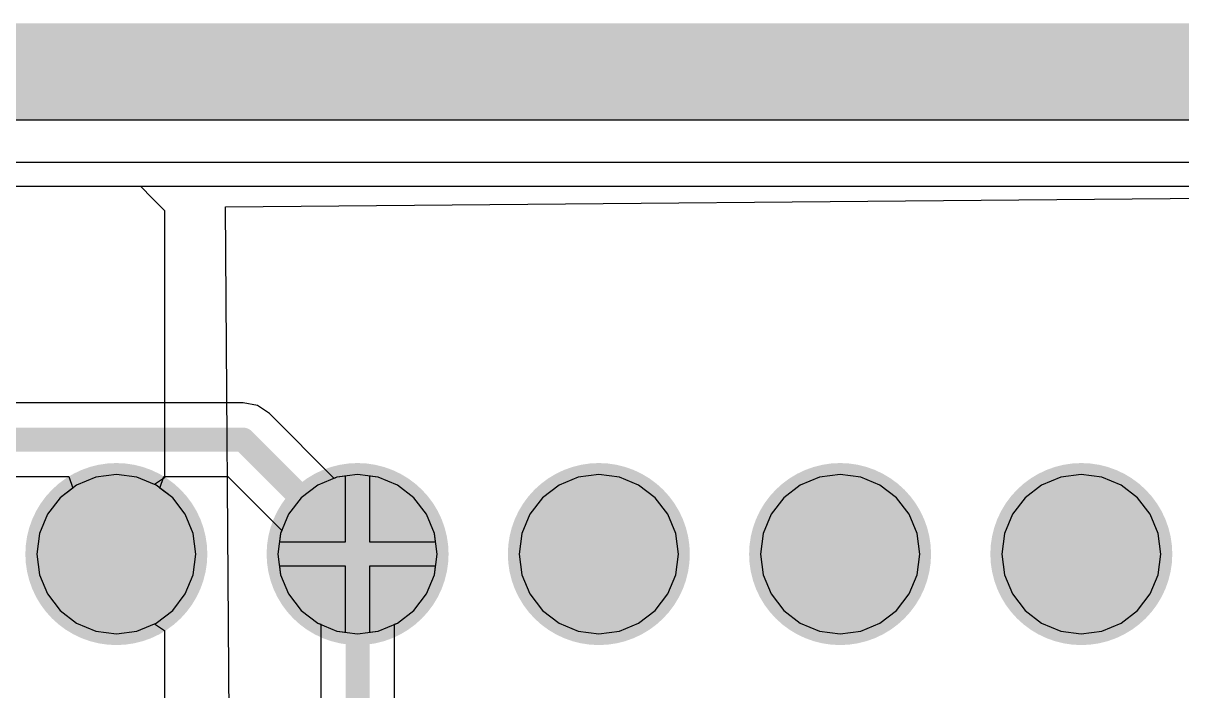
# Model space of a CAD drawing. Header units: millimetres. Extents: x 50.7 to 141.9, y 26.7 to 123.6.
# Drawn here: x 117.51 to 129.71, y 116.61 to 123.64 of the extents above; entities that cross this region are included whole.
import ezdxf

# ---------------------------------------------------------------- set-up
doc = ezdxf.new("R2010")
doc.units = ezdxf.units.MM
for name, color, linetype in [('BottomLayer', 5, 'Continuous'), ('BottomSolder', 6, 'Continuous'), ('InternalPlane1', 76, 'Continuous'), ('InternalPlane3', 216, 'Continuous'), ('MidLayer1', 16, 'Continuous'), ('MidLayer2', 76, 'Continuous'), ('MidLayer3', 90, 'Continuous'), ('MidLayer4', 156, 'Continuous'), ('MultiLayer', 9, 'Continuous'), ('TopLayer', 1, 'Continuous'), ('TopSolder', 216, 'Continuous')]:
    doc.layers.add(name, color=color, linetype=linetype)

msp = doc.modelspace()

# ---------------------------------------------------------------- linework, layer by layer
at = {"layer": 'BottomLayer'}
for p, q in [((109.22, 122.174), (139.827, 122.174)), ((118.274, 118.859), (118.072, 118.775)), ((118.491, 118.887), (118.274, 118.859)), ((118.708, 118.859), (118.491, 118.887)), ((118.91, 118.775), (118.708, 118.859)), ((120.814, 118.859), (120.612, 118.775)), ((121.031, 118.887), (120.814, 118.859)), ((121.248, 118.859), (121.031, 118.887)), ((121.45, 118.775), (121.248, 118.859)), ((123.354, 118.859), (123.152, 118.775)), ((123.571, 118.887), (123.354, 118.859)), ((123.788, 118.859), (123.571, 118.887)), ((123.99, 118.775), (123.788, 118.859)), ((125.894, 118.859), (125.692, 118.775)), ((126.111, 118.887), (125.894, 118.859)), ((126.328, 118.859), (126.111, 118.887)), ((126.53, 118.775), (126.328, 118.859)), ((128.434, 118.859), (128.232, 118.775)), ((128.651, 118.887), (128.434, 118.859)), ((128.868, 118.859), (128.651, 118.887)), ((129.07, 118.775), (128.868, 118.859)), ((118.072, 118.775), (117.898, 118.642)), ((119.084, 118.642), (118.91, 118.775)), ((120.612, 118.775), (120.438, 118.642)), ((121.624, 118.642), (121.45, 118.775)), ((123.152, 118.775), (122.978, 118.642)), ((124.164, 118.642), (123.99, 118.775)), ((125.692, 118.775), (125.518, 118.642)), ((126.704, 118.642), (126.53, 118.775)), ((128.232, 118.775), (128.058, 118.642)), ((129.244, 118.642), (129.07, 118.775)), ((117.898, 118.642), (117.765, 118.468)), ((119.217, 118.468), (119.084, 118.642)), ((120.438, 118.642), (120.305, 118.468)), ((121.757, 118.468), (121.624, 118.642)), ((122.978, 118.642), (122.845, 118.468)), ((124.297, 118.468), (124.164, 118.642)), ((125.518, 118.642), (125.385, 118.468)), ((126.837, 118.468), (126.704, 118.642)), ((128.058, 118.642), (127.925, 118.468)), ((129.377, 118.468), (129.244, 118.642)), ((117.765, 118.468), (117.681, 118.266)), ((119.301, 118.266), (119.217, 118.468)), ((120.305, 118.468), (120.221, 118.266)), ((121.841, 118.266), (121.757, 118.468)), ((122.845, 118.468), (122.761, 118.266)), ((124.381, 118.266), (124.297, 118.468)), ((125.385, 118.468), (125.301, 118.266)), ((126.921, 118.266), (126.837, 118.468)), ((127.925, 118.468), (127.841, 118.266)), ((129.461, 118.266), (129.377, 118.468)), ((117.681, 118.266), (117.653, 118.049)), ((119.329, 118.049), (119.301, 118.266)), ((120.221, 118.266), (120.193, 118.049)), ((121.869, 118.049), (121.841, 118.266)), ((122.761, 118.266), (122.733, 118.049)), ((124.409, 118.049), (124.381, 118.266)), ((125.301, 118.266), (125.273, 118.049)), ((126.949, 118.049), (126.921, 118.266)), ((127.841, 118.266), (127.813, 118.049)), ((129.489, 118.049), (129.461, 118.266)), ((117.653, 118.049), (117.681, 117.832)), ((119.301, 117.832), (119.329, 118.049)), ((120.193, 118.049), (120.221, 117.832)), ((121.841, 117.832), (121.869, 118.049)), ((122.733, 118.049), (122.761, 117.832)), ((124.381, 117.832), (124.409, 118.049)), ((125.273, 118.049), (125.301, 117.832)), ((126.921, 117.832), (126.949, 118.049)), ((127.813, 118.049), (127.841, 117.832)), ((129.461, 117.832), (129.489, 118.049)), ((117.681, 117.832), (117.765, 117.63)), ((119.217, 117.63), (119.301, 117.832)), ((120.221, 117.832), (120.305, 117.63)), ((121.757, 117.63), (121.841, 117.832)), ((122.761, 117.832), (122.845, 117.63)), ((124.297, 117.63), (124.381, 117.832)), ((125.301, 117.832), (125.385, 117.63)), ((126.837, 117.63), (126.921, 117.832)), ((127.841, 117.832), (127.925, 117.63)), ((129.377, 117.63), (129.461, 117.832)), ((117.765, 117.63), (117.898, 117.456)), ((119.084, 117.456), (119.217, 117.63)), ((120.305, 117.63), (120.438, 117.456)), ((121.624, 117.456), (121.757, 117.63)), ((122.845, 117.63), (122.978, 117.456)), ((124.164, 117.456), (124.297, 117.63)), ((125.385, 117.63), (125.518, 117.456)), ((126.704, 117.456), (126.837, 117.63)), ((127.925, 117.63), (128.058, 117.456)), ((129.244, 117.456), (129.377, 117.63)), ((117.898, 117.456), (118.072, 117.323)), ((118.91, 117.323), (119.084, 117.456)), ((120.438, 117.456), (120.612, 117.323)), ((121.45, 117.323), (121.624, 117.456)), ((122.978, 117.456), (123.152, 117.323)), ((123.99, 117.323), (124.164, 117.456)), ((125.518, 117.456), (125.692, 117.323)), ((126.53, 117.323), (126.704, 117.456)), ((128.058, 117.456), (128.232, 117.323)), ((129.07, 117.323), (129.244, 117.456)), ((118.072, 117.323), (118.274, 117.239)), ((118.274, 117.239), (118.491, 117.211)), ((118.491, 117.211), (118.708, 117.239)), ((118.708, 117.239), (118.91, 117.323)), ((120.612, 117.323), (120.814, 117.239)), ((120.814, 117.239), (121.031, 117.211)), ((121.031, 117.211), (121.248, 117.239)), ((121.248, 117.239), (121.45, 117.323)), ((123.152, 117.323), (123.354, 117.239)), ((123.354, 117.239), (123.571, 117.211)), ((123.571, 117.211), (123.788, 117.239)), ((123.788, 117.239), (123.99, 117.323)), ((125.692, 117.323), (125.894, 117.239)), ((125.894, 117.239), (126.111, 117.211)), ((126.111, 117.211), (126.328, 117.239)), ((126.328, 117.239), (126.53, 117.323)), ((128.232, 117.323), (128.434, 117.239)), ((128.434, 117.239), (128.651, 117.211)), ((128.651, 117.211), (128.868, 117.239)), ((128.868, 117.239), (129.07, 117.323))]:
    msp.add_line(p, q, dxfattribs=at)
at = {"layer": 'BottomLayer', "const_width": 0.577}
for points in [[(118.202, 118.049, 1), (118.779, 118.049, 1)], [(120.742, 118.049, 1), (121.319, 118.049, 1)], [(123.282, 118.049, 1), (123.859, 118.049, 1)], [(125.822, 118.049, 1), (126.399, 118.049, 1)], [(128.362, 118.049, 1), (128.939, 118.049, 1)]]:
    msp.add_lwpolyline(points, format="xyb", close=True, dxfattribs=at)
at = {"layer": 'BottomSolder', "const_width": 0.679}
for points in [[(118.152, 118.049, 1), (118.83, 118.049, 1)], [(120.692, 118.049, 1), (121.37, 118.049, 1)], [(123.232, 118.049, 1), (123.91, 118.049, 1)], [(125.772, 118.049, 1), (126.45, 118.049, 1)], [(128.312, 118.049, 1), (128.99, 118.049, 1)]]:
    msp.add_lwpolyline(points, format="xyb", close=True, dxfattribs=at)
at = {"layer": 'InternalPlane1'}
msp.add_line((108.081, 122.619), (140.14, 122.619), dxfattribs=at)
at = {"layer": 'InternalPlane1', "const_width": 1.016}
msp.add_lwpolyline([(107.571, 123.129), (140.351, 123.129)], dxfattribs=at)
at = {"layer": 'InternalPlane1', "const_width": 0.958}
for points in [[(118.012, 118.049, 1), (118.97, 118.049, 1)], [(120.552, 118.049, 1), (121.51, 118.049, 1)], [(123.092, 118.049, 1), (124.05, 118.049, 1)], [(125.632, 118.049, 1), (126.59, 118.049, 1)], [(128.172, 118.049, 1), (129.13, 118.049, 1)]]:
    msp.add_lwpolyline(points, format="xyb", close=True, dxfattribs=at)
at = {"layer": 'InternalPlane3'}
msp.add_line((108.081, 122.619), (140.14, 122.619), dxfattribs=at)
at = {"layer": 'InternalPlane3', "const_width": 1.016}
msp.add_lwpolyline([(107.571, 123.129), (140.351, 123.129)], dxfattribs=at)
at = {"layer": 'InternalPlane3', "const_width": 0.958}
for points in [[(118.012, 118.049, 1), (118.97, 118.049, 1)], [(120.552, 118.049, 1), (121.51, 118.049, 1)], [(123.092, 118.049, 1), (124.05, 118.049, 1)], [(125.632, 118.049, 1), (126.59, 118.049, 1)], [(128.172, 118.049, 1), (129.13, 118.049, 1)]]:
    msp.add_lwpolyline(points, format="xyb", close=True, dxfattribs=at)
at = {"layer": 'MidLayer1', "const_width": 0.577}
for points in [[(118.202, 118.049, 1), (118.779, 118.049, 1)], [(120.742, 118.049, 1), (121.319, 118.049, 1)], [(123.282, 118.049, 1), (123.859, 118.049, 1)], [(125.822, 118.049, 1), (126.399, 118.049, 1)], [(128.362, 118.049, 1), (128.939, 118.049, 1)]]:
    msp.add_lwpolyline(points, format="xyb", close=True, dxfattribs=at)
at = {"layer": 'MidLayer2', "const_width": 0.577}
for points in [[(118.202, 118.049, 1), (118.779, 118.049, 1)], [(120.742, 118.049, 1), (121.319, 118.049, 1)], [(123.282, 118.049, 1), (123.859, 118.049, 1)], [(125.822, 118.049, 1), (126.399, 118.049, 1)], [(128.362, 118.049, 1), (128.939, 118.049, 1)]]:
    msp.add_lwpolyline(points, format="xyb", close=True, dxfattribs=at)
at = {"layer": 'MidLayer3'}
for p, q in [((108.712, 121.92), (118.745, 121.92)), ((118.745, 121.92), (118.872, 121.793)), ((119.639, 121.704), (139.613, 121.88)), ((118.872, 121.793), (118.999, 121.666)), ((118.999, 121.666), (118.999, 118.852)), ((119.749, 107.47), (119.639, 121.704)), ((118.274, 118.859), (118.072, 118.775)), ((118.491, 118.887), (118.274, 118.859)), ((118.708, 118.859), (118.491, 118.887)), ((118.893, 118.782), (118.708, 118.859)), ((118.999, 118.852), (118.893, 118.782)), ((120.814, 118.859), (120.612, 118.775)), ((120.904, 118.87), (120.814, 118.859)), ((120.904, 118.176), (120.904, 118.87)), ((121.248, 118.859), (121.158, 118.87)), ((121.158, 118.87), (121.158, 118.176)), ((121.45, 118.775), (121.248, 118.859)), ((123.354, 118.859), (123.152, 118.775)), ((123.571, 118.887), (123.354, 118.859)), ((123.788, 118.859), (123.571, 118.887)), ((123.99, 118.775), (123.788, 118.859)), ((125.894, 118.859), (125.692, 118.775)), ((126.111, 118.887), (125.894, 118.859)), ((126.328, 118.859), (126.111, 118.887)), ((126.53, 118.775), (126.328, 118.859)), ((128.434, 118.859), (128.232, 118.775)), ((128.651, 118.887), (128.434, 118.859)), ((128.868, 118.859), (128.651, 118.887)), ((129.07, 118.775), (128.868, 118.859)), ((118.072, 118.775), (117.898, 118.642)), ((120.612, 118.775), (120.438, 118.642)), ((121.624, 118.642), (121.45, 118.775)), ((123.152, 118.775), (122.978, 118.642)), ((124.164, 118.642), (123.99, 118.775)), ((125.692, 118.775), (125.518, 118.642)), ((126.704, 118.642), (126.53, 118.775)), ((128.232, 118.775), (128.058, 118.642)), ((129.244, 118.642), (129.07, 118.775)), ((117.898, 118.642), (117.765, 118.468)), ((120.438, 118.642), (120.305, 118.468)), ((121.757, 118.468), (121.624, 118.642)), ((122.978, 118.642), (122.845, 118.468)), ((124.297, 118.468), (124.164, 118.642)), ((125.518, 118.642), (125.385, 118.468)), ((126.837, 118.468), (126.704, 118.642)), ((128.058, 118.642), (127.925, 118.468)), ((129.377, 118.468), (129.244, 118.642)), ((117.765, 118.468), (117.681, 118.266)), ((120.305, 118.468), (120.221, 118.266)), ((121.841, 118.266), (121.757, 118.468)), ((122.845, 118.468), (122.761, 118.266)), ((124.381, 118.266), (124.297, 118.468)), ((125.385, 118.468), (125.301, 118.266)), ((126.921, 118.266), (126.837, 118.468)), ((127.925, 118.468), (127.841, 118.266)), ((129.461, 118.266), (129.377, 118.468)), ((117.681, 118.266), (117.653, 118.049)), ((120.221, 118.266), (120.21, 118.176)), ((121.852, 118.176), (121.841, 118.266)), ((122.761, 118.266), (122.733, 118.049)), ((124.409, 118.049), (124.381, 118.266)), ((125.301, 118.266), (125.273, 118.049)), ((126.949, 118.049), (126.921, 118.266)), ((127.841, 118.266), (127.813, 118.049)), ((129.489, 118.049), (129.461, 118.266)), ((120.21, 118.176), (120.904, 118.176)), ((121.158, 118.176), (121.852, 118.176)), ((117.653, 118.049), (117.681, 117.832)), ((122.733, 118.049), (122.761, 117.832)), ((124.381, 117.832), (124.409, 118.049)), ((125.273, 118.049), (125.301, 117.832)), ((126.921, 117.832), (126.949, 118.049)), ((127.813, 118.049), (127.841, 117.832)), ((129.461, 117.832), (129.489, 118.049)), ((120.904, 117.922), (120.21, 117.922)), ((120.21, 117.922), (120.221, 117.832)), ((120.904, 117.228), (120.904, 117.922)), ((121.852, 117.922), (121.158, 117.922)), ((121.158, 117.922), (121.158, 117.228)), ((121.841, 117.832), (121.852, 117.922)), ((117.681, 117.832), (117.765, 117.63)), ((120.221, 117.832), (120.305, 117.63)), ((121.757, 117.63), (121.841, 117.832)), ((122.761, 117.832), (122.845, 117.63)), ((124.297, 117.63), (124.381, 117.832)), ((125.301, 117.832), (125.385, 117.63)), ((126.837, 117.63), (126.921, 117.832)), ((127.841, 117.832), (127.925, 117.63)), ((129.377, 117.63), (129.461, 117.832)), ((117.765, 117.63), (117.898, 117.456)), ((120.305, 117.63), (120.438, 117.456)), ((121.624, 117.456), (121.757, 117.63)), ((122.845, 117.63), (122.978, 117.456)), ((124.164, 117.456), (124.297, 117.63)), ((125.385, 117.63), (125.518, 117.456)), ((126.704, 117.456), (126.837, 117.63)), ((127.925, 117.63), (128.058, 117.456)), ((129.244, 117.456), (129.377, 117.63)), ((117.898, 117.456), (118.072, 117.323)), ((120.438, 117.456), (120.612, 117.323)), ((121.45, 117.323), (121.624, 117.456)), ((122.978, 117.456), (123.152, 117.323)), ((123.99, 117.323), (124.164, 117.456)), ((125.518, 117.456), (125.692, 117.323)), ((126.53, 117.323), (126.704, 117.456)), ((128.058, 117.456), (128.232, 117.323)), ((129.07, 117.323), (129.244, 117.456)), ((118.072, 117.323), (118.274, 117.239)), ((118.274, 117.239), (118.491, 117.211)), ((118.491, 117.211), (118.708, 117.239)), ((118.708, 117.239), (118.893, 117.316)), ((118.893, 117.316), (118.999, 117.246)), ((118.999, 117.246), (118.999, 116.312)), ((120.612, 117.323), (120.814, 117.239)), ((120.814, 117.239), (120.904, 117.228)), ((121.158, 117.228), (121.248, 117.239)), ((121.248, 117.239), (121.45, 117.323)), ((123.152, 117.323), (123.354, 117.239)), ((123.354, 117.239), (123.571, 117.211)), ((123.571, 117.211), (123.788, 117.239)), ((123.788, 117.239), (123.99, 117.323)), ((125.692, 117.323), (125.894, 117.239)), ((125.894, 117.239), (126.111, 117.211)), ((126.111, 117.211), (126.328, 117.239)), ((126.328, 117.239), (126.53, 117.323)), ((128.232, 117.323), (128.434, 117.239)), ((128.434, 117.239), (128.651, 117.211)), ((128.651, 117.211), (128.868, 117.239)), ((128.868, 117.239), (129.07, 117.323))]:
    msp.add_line(p, q, dxfattribs=at)
at = {"layer": 'MidLayer3', "const_width": 0.577}
for points in [[(118.202, 118.049, 1), (118.779, 118.049, 1)], [(120.742, 118.049, 1), (121.319, 118.049, 1)], [(123.282, 118.049, 1), (123.859, 118.049, 1)], [(125.822, 118.049, 1), (126.399, 118.049, 1)], [(128.362, 118.049, 1), (128.939, 118.049, 1)]]:
    msp.add_lwpolyline(points, format="xyb", close=True, dxfattribs=at)
at = {"layer": 'MidLayer4'}
for p, q in [((109.093, 121.92), (139.192, 121.92)), ((118.274, 118.859), (118.072, 118.775)), ((118.491, 118.887), (118.274, 118.859)), ((118.708, 118.859), (118.491, 118.887)), ((118.91, 118.775), (118.708, 118.859)), ((120.814, 118.859), (120.612, 118.775)), ((121.031, 118.887), (120.814, 118.859)), ((121.248, 118.859), (121.031, 118.887)), ((121.45, 118.775), (121.248, 118.859)), ((123.354, 118.859), (123.152, 118.775)), ((123.571, 118.887), (123.354, 118.859)), ((123.788, 118.859), (123.571, 118.887)), ((123.99, 118.775), (123.788, 118.859)), ((125.894, 118.859), (125.692, 118.775)), ((126.111, 118.887), (125.894, 118.859)), ((126.328, 118.859), (126.111, 118.887)), ((126.53, 118.775), (126.328, 118.859)), ((128.434, 118.859), (128.232, 118.775)), ((128.651, 118.887), (128.434, 118.859)), ((128.868, 118.859), (128.651, 118.887)), ((129.07, 118.775), (128.868, 118.859)), ((118.072, 118.775), (117.898, 118.642)), ((119.084, 118.642), (118.91, 118.775)), ((120.612, 118.775), (120.438, 118.642)), ((121.624, 118.642), (121.45, 118.775)), ((123.152, 118.775), (122.978, 118.642)), ((124.164, 118.642), (123.99, 118.775)), ((125.692, 118.775), (125.518, 118.642)), ((126.704, 118.642), (126.53, 118.775)), ((128.232, 118.775), (128.058, 118.642)), ((129.244, 118.642), (129.07, 118.775)), ((117.898, 118.642), (117.765, 118.468)), ((119.217, 118.468), (119.084, 118.642)), ((120.438, 118.642), (120.305, 118.468)), ((121.757, 118.468), (121.624, 118.642)), ((122.978, 118.642), (122.845, 118.468)), ((124.297, 118.468), (124.164, 118.642)), ((125.518, 118.642), (125.385, 118.468)), ((126.837, 118.468), (126.704, 118.642)), ((128.058, 118.642), (127.925, 118.468)), ((129.377, 118.468), (129.244, 118.642)), ((117.765, 118.468), (117.681, 118.266)), ((119.301, 118.266), (119.217, 118.468)), ((120.305, 118.468), (120.221, 118.266)), ((121.841, 118.266), (121.757, 118.468)), ((122.845, 118.468), (122.761, 118.266)), ((124.381, 118.266), (124.297, 118.468)), ((125.385, 118.468), (125.301, 118.266)), ((126.921, 118.266), (126.837, 118.468)), ((127.925, 118.468), (127.841, 118.266)), ((129.461, 118.266), (129.377, 118.468)), ((117.681, 118.266), (117.653, 118.049)), ((119.329, 118.049), (119.301, 118.266)), ((120.221, 118.266), (120.193, 118.049)), ((121.869, 118.049), (121.841, 118.266)), ((122.761, 118.266), (122.733, 118.049)), ((124.409, 118.049), (124.381, 118.266)), ((125.301, 118.266), (125.273, 118.049)), ((126.949, 118.049), (126.921, 118.266)), ((127.841, 118.266), (127.813, 118.049)), ((129.489, 118.049), (129.461, 118.266)), ((117.653, 118.049), (117.681, 117.832)), ((119.301, 117.832), (119.329, 118.049)), ((120.193, 118.049), (120.221, 117.832)), ((121.841, 117.832), (121.869, 118.049)), ((122.733, 118.049), (122.761, 117.832)), ((124.381, 117.832), (124.409, 118.049)), ((125.273, 118.049), (125.301, 117.832)), ((126.921, 117.832), (126.949, 118.049)), ((127.813, 118.049), (127.841, 117.832)), ((129.461, 117.832), (129.489, 118.049)), ((117.681, 117.832), (117.765, 117.63)), ((119.217, 117.63), (119.301, 117.832)), ((120.221, 117.832), (120.305, 117.63)), ((121.757, 117.63), (121.841, 117.832)), ((122.761, 117.832), (122.845, 117.63)), ((124.297, 117.63), (124.381, 117.832)), ((125.301, 117.832), (125.385, 117.63)), ((126.837, 117.63), (126.921, 117.832)), ((127.841, 117.832), (127.925, 117.63)), ((129.377, 117.63), (129.461, 117.832)), ((117.765, 117.63), (117.898, 117.456)), ((119.084, 117.456), (119.217, 117.63)), ((120.305, 117.63), (120.438, 117.456)), ((121.624, 117.456), (121.757, 117.63)), ((122.845, 117.63), (122.978, 117.456)), ((124.164, 117.456), (124.297, 117.63)), ((125.385, 117.63), (125.518, 117.456)), ((126.704, 117.456), (126.837, 117.63)), ((127.925, 117.63), (128.058, 117.456)), ((129.244, 117.456), (129.377, 117.63)), ((117.898, 117.456), (118.072, 117.323)), ((118.91, 117.323), (119.084, 117.456)), ((120.438, 117.456), (120.612, 117.323)), ((121.45, 117.323), (121.624, 117.456)), ((122.978, 117.456), (123.152, 117.323)), ((123.99, 117.323), (124.164, 117.456)), ((125.518, 117.456), (125.692, 117.323)), ((126.53, 117.323), (126.704, 117.456)), ((128.058, 117.456), (128.232, 117.323)), ((129.07, 117.323), (129.244, 117.456)), ((118.072, 117.323), (118.274, 117.239)), ((118.274, 117.239), (118.491, 117.211)), ((118.491, 117.211), (118.708, 117.239)), ((118.708, 117.239), (118.91, 117.323)), ((120.612, 117.323), (120.814, 117.239)), ((120.814, 117.239), (121.031, 117.211)), ((121.031, 117.211), (121.248, 117.239)), ((121.248, 117.239), (121.45, 117.323)), ((123.152, 117.323), (123.354, 117.239)), ((123.354, 117.239), (123.571, 117.211)), ((123.571, 117.211), (123.788, 117.239)), ((123.788, 117.239), (123.99, 117.323)), ((125.692, 117.323), (125.894, 117.239)), ((125.894, 117.239), (126.111, 117.211)), ((126.111, 117.211), (126.328, 117.239)), ((126.328, 117.239), (126.53, 117.323)), ((128.232, 117.323), (128.434, 117.239)), ((128.434, 117.239), (128.651, 117.211)), ((128.651, 117.211), (128.868, 117.239)), ((128.868, 117.239), (129.07, 117.323))]:
    msp.add_line(p, q, dxfattribs=at)
at = {"layer": 'MidLayer4', "const_width": 0.577}
for points in [[(118.202, 118.049, 1), (118.779, 118.049, 1)], [(120.742, 118.049, 1), (121.319, 118.049, 1)], [(123.282, 118.049, 1), (123.859, 118.049, 1)], [(125.822, 118.049, 1), (126.399, 118.049, 1)], [(128.362, 118.049, 1), (128.939, 118.049, 1)]]:
    msp.add_lwpolyline(points, format="xyb", close=True, dxfattribs=at)
at = {"layer": 'MultiLayer', "const_width": 0.577}
for points in [[(118.202, 118.049, 1), (118.779, 118.049, 1)], [(120.742, 118.049, 1), (121.319, 118.049, 1)], [(123.282, 118.049, 1), (123.859, 118.049, 1)], [(125.822, 118.049, 1), (126.399, 118.049, 1)], [(128.362, 118.049, 1), (128.939, 118.049, 1)]]:
    msp.add_lwpolyline(points, format="xyb", close=True, dxfattribs=at)
at = {"layer": 'TopLayer'}
for p, q in [((109.093, 122.174), (139.319, 122.174)), ((119.827, 119.641), (107.869, 119.641)), ((119.976, 119.612), (119.827, 119.641)), ((120.102, 119.528), (119.976, 119.612)), ((120.783, 118.846), (120.102, 119.528)), ((116.451, 118.865), (117.991, 118.865)), ((117.991, 118.865), (118.032, 118.744)), ((118.95, 118.744), (118.991, 118.865)), ((118.991, 118.865), (119.666, 118.865)), ((119.666, 118.865), (120.234, 118.297)), ((120.814, 118.859), (120.783, 118.846)), ((121.031, 118.887), (120.814, 118.859)), ((121.248, 118.859), (121.031, 118.887)), ((121.45, 118.775), (121.248, 118.859)), ((123.354, 118.859), (123.152, 118.775)), ((123.571, 118.887), (123.354, 118.859)), ((123.788, 118.859), (123.571, 118.887)), ((123.99, 118.775), (123.788, 118.859)), ((125.894, 118.859), (125.692, 118.775)), ((126.111, 118.887), (125.894, 118.859)), ((126.328, 118.859), (126.111, 118.887)), ((126.53, 118.775), (126.328, 118.859)), ((128.434, 118.859), (128.232, 118.775)), ((128.651, 118.887), (128.434, 118.859)), ((128.868, 118.859), (128.651, 118.887)), ((129.07, 118.775), (128.868, 118.859)), ((118.032, 118.744), (117.898, 118.642)), ((119.084, 118.642), (118.95, 118.744)), ((121.624, 118.642), (121.45, 118.775)), ((123.152, 118.775), (122.978, 118.642)), ((124.164, 118.642), (123.99, 118.775)), ((125.692, 118.775), (125.518, 118.642)), ((126.704, 118.642), (126.53, 118.775)), ((128.232, 118.775), (128.058, 118.642)), ((129.244, 118.642), (129.07, 118.775)), ((117.898, 118.642), (117.765, 118.468)), ((119.217, 118.468), (119.084, 118.642)), ((121.757, 118.468), (121.624, 118.642)), ((122.978, 118.642), (122.845, 118.468)), ((124.297, 118.468), (124.164, 118.642)), ((125.518, 118.642), (125.385, 118.468)), ((126.837, 118.468), (126.704, 118.642)), ((128.058, 118.642), (127.925, 118.468)), ((129.377, 118.468), (129.244, 118.642)), ((117.765, 118.468), (117.681, 118.266)), ((119.301, 118.266), (119.217, 118.468)), ((121.841, 118.266), (121.757, 118.468)), ((122.845, 118.468), (122.761, 118.266)), ((124.381, 118.266), (124.297, 118.468)), ((125.385, 118.468), (125.301, 118.266)), ((126.921, 118.266), (126.837, 118.468)), ((127.925, 118.468), (127.841, 118.266)), ((129.461, 118.266), (129.377, 118.468)), ((117.681, 118.266), (117.653, 118.049)), ((119.329, 118.049), (119.301, 118.266)), ((120.221, 118.266), (120.193, 118.049)), ((120.234, 118.297), (120.221, 118.266)), ((121.869, 118.049), (121.841, 118.266)), ((122.761, 118.266), (122.733, 118.049)), ((124.409, 118.049), (124.381, 118.266)), ((125.301, 118.266), (125.273, 118.049)), ((126.949, 118.049), (126.921, 118.266)), ((127.841, 118.266), (127.813, 118.049)), ((129.489, 118.049), (129.461, 118.266)), ((117.653, 118.049), (117.681, 117.832)), ((119.301, 117.832), (119.329, 118.049)), ((120.193, 118.049), (120.221, 117.832)), ((121.841, 117.832), (121.869, 118.049)), ((122.733, 118.049), (122.761, 117.832)), ((124.381, 117.832), (124.409, 118.049)), ((125.273, 118.049), (125.301, 117.832)), ((126.921, 117.832), (126.949, 118.049)), ((127.813, 118.049), (127.841, 117.832)), ((129.461, 117.832), (129.489, 118.049)), ((117.681, 117.832), (117.765, 117.63)), ((119.217, 117.63), (119.301, 117.832)), ((120.221, 117.832), (120.305, 117.63)), ((121.757, 117.63), (121.841, 117.832)), ((122.761, 117.832), (122.845, 117.63)), ((124.297, 117.63), (124.381, 117.832)), ((125.301, 117.832), (125.385, 117.63)), ((126.837, 117.63), (126.921, 117.832)), ((127.841, 117.832), (127.925, 117.63)), ((129.377, 117.63), (129.461, 117.832)), ((117.765, 117.63), (117.898, 117.456)), ((119.084, 117.456), (119.217, 117.63)), ((120.305, 117.63), (120.438, 117.456)), ((121.624, 117.456), (121.757, 117.63)), ((122.845, 117.63), (122.978, 117.456)), ((124.164, 117.456), (124.297, 117.63)), ((125.385, 117.63), (125.518, 117.456)), ((126.704, 117.456), (126.837, 117.63)), ((127.925, 117.63), (128.058, 117.456)), ((129.244, 117.456), (129.377, 117.63)), ((117.898, 117.456), (118.072, 117.323)), ((118.91, 117.323), (119.084, 117.456)), ((120.438, 117.456), (120.612, 117.323)), ((121.45, 117.323), (121.624, 117.456)), ((122.978, 117.456), (123.152, 117.323)), ((123.99, 117.323), (124.164, 117.456)), ((125.518, 117.456), (125.692, 117.323)), ((126.53, 117.323), (126.704, 117.456)), ((128.058, 117.456), (128.232, 117.323)), ((129.07, 117.323), (129.244, 117.456)), ((118.072, 117.323), (118.274, 117.239)), ((118.274, 117.239), (118.491, 117.211)), ((118.491, 117.211), (118.708, 117.239)), ((118.708, 117.239), (118.91, 117.323)), ((120.612, 117.323), (120.643, 117.31)), ((120.643, 117.31), (120.643, 116.248)), ((121.419, 117.31), (121.45, 117.323)), ((121.419, 116.248), (121.419, 117.31)), ((123.152, 117.323), (123.354, 117.239)), ((123.354, 117.239), (123.571, 117.211)), ((123.571, 117.211), (123.788, 117.239)), ((123.788, 117.239), (123.99, 117.323)), ((125.692, 117.323), (125.894, 117.239)), ((125.894, 117.239), (126.111, 117.211)), ((126.111, 117.211), (126.328, 117.239)), ((126.328, 117.239), (126.53, 117.323)), ((128.232, 117.323), (128.434, 117.239)), ((128.434, 117.239), (128.651, 117.211)), ((128.651, 117.211), (128.868, 117.239)), ((128.868, 117.239), (129.07, 117.323))]:
    msp.add_line(p, q, dxfattribs=at)
at = {"layer": 'TopLayer', "const_width": 0.254}
for points in [[(95.236, 119.253), (119.827, 119.253)], [(119.827, 119.253), (121.031, 118.049)], [(121.031, 115.509), (121.031, 118.049)]]:
    msp.add_lwpolyline(points, dxfattribs=at)
at = {"layer": 'TopLayer'}
for points, const_width in [([(119.763, 119.253, 1), (119.89, 119.253, 1)], 0.127), ([(119.763, 119.253, 1), (119.89, 119.253, 1)], 0.127), ([(118.202, 118.049, 1), (118.779, 118.049, 1)], 0.577), ([(120.742, 118.049, 1), (121.319, 118.049, 1)], 0.577), ([(123.282, 118.049, 1), (123.859, 118.049, 1)], 0.577), ([(125.822, 118.049, 1), (126.399, 118.049, 1)], 0.577), ([(128.362, 118.049, 1), (128.939, 118.049, 1)], 0.577), ([(120.967, 118.049, 1), (121.094, 118.049, 1)], 0.127), ([(120.967, 118.049, 1), (121.094, 118.049, 1)], 0.127)]:
    msp.add_lwpolyline(points, format="xyb", close=True, dxfattribs=dict(at, const_width=const_width))
at = {"layer": 'TopSolder', "const_width": 0.679}
for points in [[(118.152, 118.049, 1), (118.83, 118.049, 1)], [(120.692, 118.049, 1), (121.37, 118.049, 1)], [(123.232, 118.049, 1), (123.91, 118.049, 1)], [(125.772, 118.049, 1), (126.45, 118.049, 1)], [(128.312, 118.049, 1), (128.99, 118.049, 1)]]:
    msp.add_lwpolyline(points, format="xyb", close=True, dxfattribs=at)

doc.saveas('drawing.dxf')
